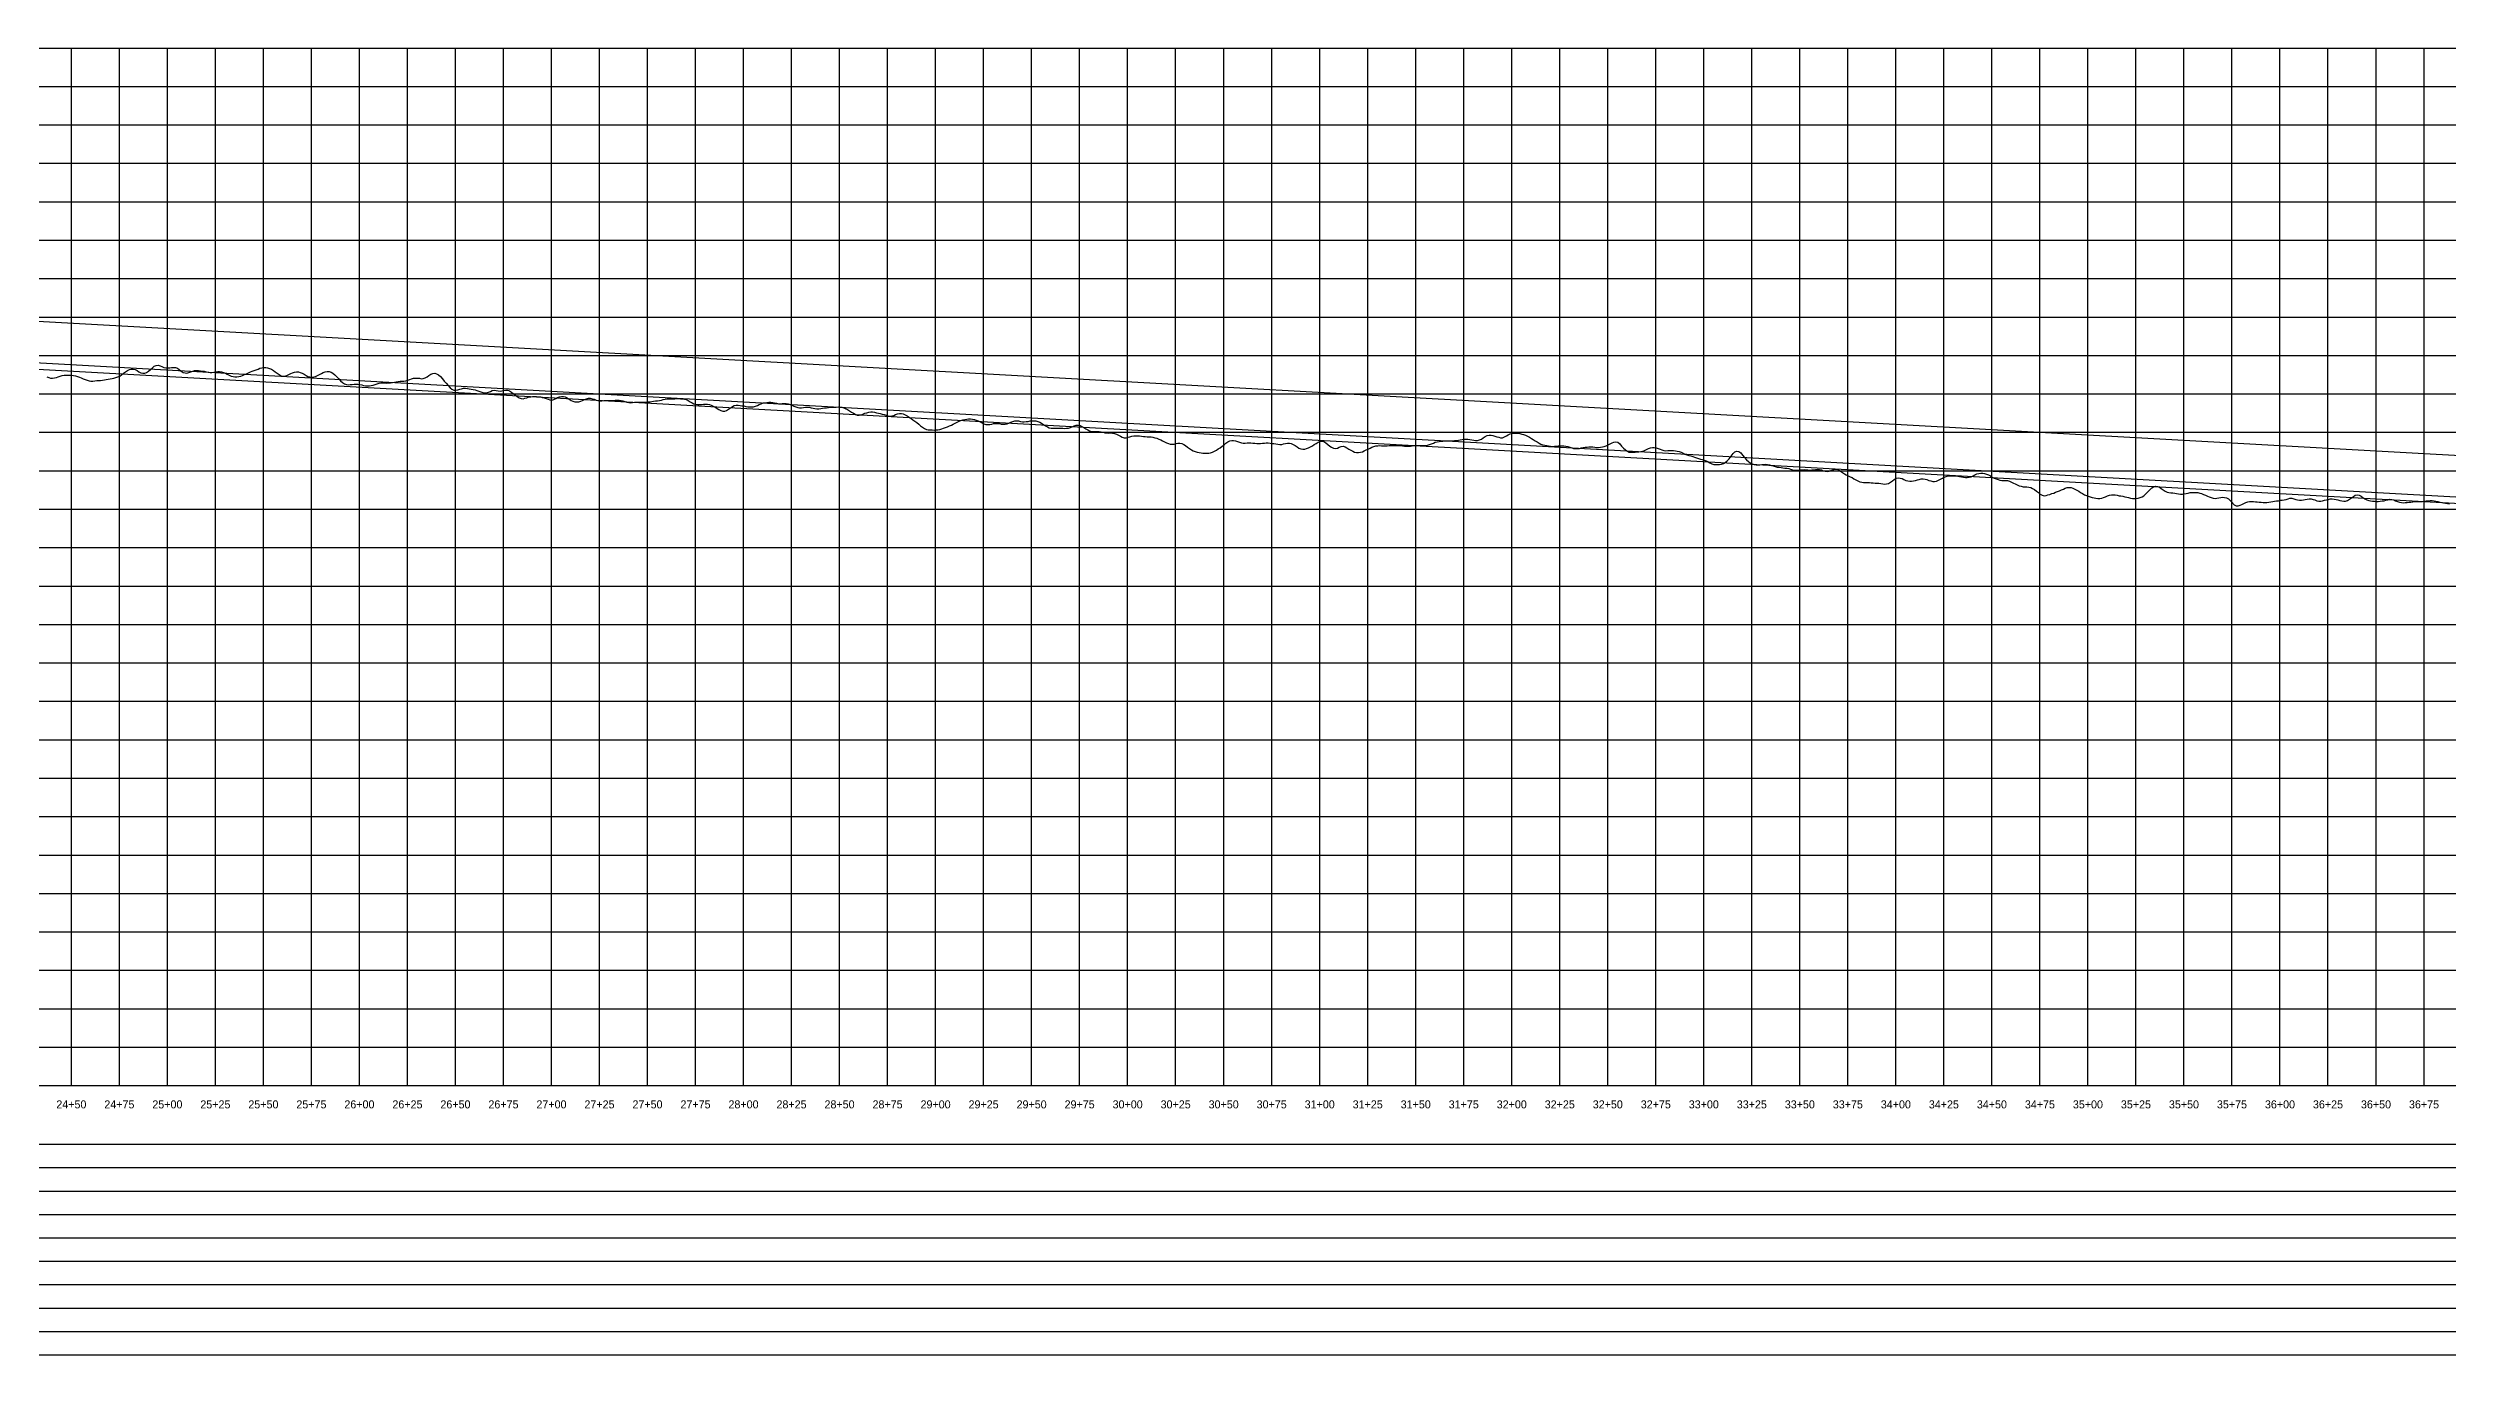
# Model space of a CAD drawing. Extents: x -64 to 9953, y -140 to 549.
# Drawn here: x 2438 to 3687, y -140 to 540 of the extents above; entities that cross this region are included whole.
import ezdxf
from ezdxf.enums import TextEntityAlignment as Align

# ---------------------------------------------------------------- set-up
doc = ezdxf.new("R2010")
doc.units = 0
for name, color, linetype in [('Annotation_Table', 254, 'Continuous'), ('Crown', 7, 'Continuous'), ('Grid', 254, 'Continuous'), ('Grid_Text', 7, 'Continuous'), ('Ground_Elevation', 3, 'Continuous'), ('Hydraulic_Grade', 5, 'Continuous'), ('Invert', 7, 'Continuous')]:
    doc.layers.add(name, color=color, linetype=linetype)

msp = doc.modelspace()

# ---------------------------------------------------------------- linework, layer by layer
at = {"layer": 'Annotation_Table', "color": 254}
for points in [[(-25, -30.5), (9925, -30.5)], [(-25, -42.7), (9925, -42.7)], [(-25, -54.9), (9925, -54.9)], [(-25, -67.1), (9925, -67.1)], [(-25, -79.2), (9925, -79.2)], [(-25, -91.4), (9925, -91.4)], [(-25, -103.6), (9925, -103.6)], [(-25, -115.8), (9925, -115.8)], [(-25, -128), (9925, -128)], [(-25, -140.2), (9925, -140.2)]]:
    msp.add_lwpolyline(points, dxfattribs=at)
at = {"layer": 'Crown', "color": 0}
msp.add_lwpolyline([(0, 532.6), (4767.6, 268.5)], dxfattribs=at)
at = {"layer": 'Grid', "color": 254}
for points in [[(-25, 540), (9925, 540)], [(2450, 0), (2450, 540)], [(2475, 0), (2475, 540)], [(2500, 0), (2500, 540)], [(2525, 0), (2525, 540)], [(2550, 0), (2550, 540)], [(2575, 0), (2575, 540)], [(2600, 0), (2600, 540)], [(2625, 0), (2625, 540)], [(2650, 0), (2650, 540)], [(2675, 0), (2675, 540)], [(2700, 0), (2700, 540)], [(2725, 0), (2725, 540)], [(2750, 0), (2750, 540)], [(2775, 0), (2775, 540)], [(2800, 0), (2800, 540)], [(2825, 0), (2825, 540)], [(2850, 0), (2850, 540)], [(2875, 0), (2875, 540)], [(2900, 0), (2900, 540)], [(2925, 0), (2925, 540)], [(2950, 0), (2950, 540)], [(2975, 0), (2975, 540)], [(3000, 0), (3000, 540)], [(3025, 0), (3025, 540)], [(3050, 0), (3050, 540)], [(3075, 0), (3075, 540)], [(3100, 0), (3100, 540)], [(3125, 0), (3125, 540)], [(3150, 0), (3150, 540)], [(3175, 0), (3175, 540)], [(3200, 0), (3200, 540)], [(3225, 0), (3225, 540)], [(3250, 0), (3250, 540)], [(3275, 0), (3275, 540)], [(3300, 0), (3300, 540)], [(3325, 0), (3325, 540)], [(3350, 0), (3350, 540)], [(3375, 0), (3375, 540)], [(3400, 0), (3400, 540)], [(3425, 0), (3425, 540)], [(3450, 0), (3450, 540)], [(3475, 0), (3475, 540)], [(3500, 0), (3500, 540)], [(3525, 0), (3525, 540)], [(3550, 0), (3550, 540)], [(3575, 0), (3575, 540)], [(3600, 0), (3600, 540)], [(3625, 0), (3625, 540)], [(3650, 0), (3650, 540)], [(3675, 0), (3675, 540)], [(-25, 520), (9925, 520)], [(-25, 500), (9925, 500)], [(-25, 480), (9925, 480)], [(-25, 460), (9925, 460)], [(-25, 440), (9925, 440)], [(-25, 420), (9925, 420)], [(-25, 400), (9925, 400)], [(-25, 380), (9925, 380)], [(-25, 360), (9925, 360)], [(-25, 340), (9925, 340)], [(-25, 320), (9925, 320)], [(-25, 300), (9925, 300)], [(-25, 280), (9925, 280)], [(-25, 260), (9925, 260)], [(-25, 240), (9925, 240)], [(-25, 220), (9925, 220)], [(-25, 200), (9925, 200)], [(-25, 180), (9925, 180)], [(-25, 160), (9925, 160)], [(-25, 140), (9925, 140)], [(-25, 120), (9925, 120)], [(-25, 100), (9925, 100)], [(-25, 80), (9925, 80)], [(-25, 60), (9925, 60)], [(-25, 40), (9925, 40)], [(-25, 20), (9925, 20)], [(-25, 0), (9925, 0)]]:
    msp.add_lwpolyline(points, dxfattribs=at)
at = {"layer": 'Ground_Elevation', "color": 3}
msp.add_lwpolyline([(2437.2, 368.8), (2438.2, 368.5), (2439.2, 368.2), (2440.2, 368.1), (2441.2, 368.3), (2442.2, 368.6), (2443.2, 368.9), (2444.2, 369.2), (2445.2, 369.5), (2446.2, 369.7), (2447.2, 369.8), (2448.2, 369.8), (2449.2, 369.7), (2450.2, 369.7), (2451.2, 369.6), (2452.2, 369.4), (2453.2, 369.1), (2454.2, 368.7), (2455.2, 368.3), (2456.2, 367.9), (2457.2, 367.5), (2458.2, 367.1), (2459.2, 366.8), (2460.2, 366.7), (2461.2, 366.7), (2462.2, 366.8), (2463.2, 366.9), (2464.2, 366.9), (2465.2, 367), (2466.2, 367.1), (2467.2, 367.3), (2468.2, 367.5), (2469.2, 367.7), (2470.2, 367.9), (2471.2, 368), (2472.2, 368.2), (2473.2, 368.5), (2474.2, 368.8), (2475.2, 369.2), (2476.2, 369.9), (2477.2, 370.7), (2478.2, 371.5), (2479.2, 372.2), (2480.2, 372.7), (2481.2, 372.9), (2482.2, 372.9), (2483.2, 372.6), (2484.2, 372.1), (2485.2, 371.5), (2486.2, 371), (2487.2, 370.7), (2488.2, 370.8), (2489.2, 371.1), (2490.2, 371.8), (2491.2, 372.7), (2492.2, 373.6), (2493.2, 374.4), (2494.2, 374.8), (2495.2, 374.9), (2496.2, 374.6), (2497.2, 374.2), (2498.2, 373.8), (2499.2, 373.6), (2500.2, 373.5), (2501.2, 373.5), (2502.2, 373.7), (2503.2, 373.8), (2504.2, 373.7), (2505.2, 373.3), (2506.2, 372.7), (2507.2, 371.9), (2508.2, 371.2), (2509.2, 370.9), (2510.2, 370.8), (2511.2, 371.1), (2512.2, 371.5), (2513.2, 371.9), (2514.2, 372.2), (2515.2, 372.2), (2516.2, 372.2), (2517.2, 372), (2518.2, 371.9), (2519.2, 371.8), (2520.2, 371.5), (2521.2, 371.3), (2522.2, 371.2), (2523.2, 371.2), (2524.2, 371.3), (2525.2, 371.4), (2526.2, 371.6), (2527.2, 371.7), (2528.2, 371.5), (2529.2, 371.2), (2530.2, 370.8), (2531.2, 370.2), (2532.2, 369.7), (2533.2, 369.3), (2534.2, 369), (2535.2, 368.8), (2536.2, 368.8), (2537.2, 369), (2538.2, 369.2), (2539.2, 369.6), (2540.2, 370), (2541.2, 370.5), (2542.2, 371), (2543.2, 371.4), (2544.2, 371.8), (2545.2, 372.1), (2546.2, 372.5), (2547.2, 372.9), (2548.2, 373.3), (2549.2, 373.6), (2550.2, 373.7), (2551.2, 373.7), (2552.2, 373.5), (2553.2, 373.2), (2554.2, 372.8), (2555.2, 372.1), (2556.2, 371.4), (2557.2, 370.7), (2558.2, 370), (2559.2, 369.4), (2560.2, 369.2), (2561.2, 369.2), (2562.2, 369.5), (2563.2, 370), (2564.2, 370.6), (2565.2, 371), (2566.2, 371.3), (2567.2, 371.5), (2568.2, 371.5), (2569.2, 371.2), (2570.2, 370.7), (2571.2, 370.2), (2572.2, 369.6), (2573.2, 369.1), (2574.2, 368.8), (2575.2, 368.7), (2576.2, 368.8), (2577.2, 369.1), (2578.2, 369.5), (2579.2, 370.1), (2580.2, 370.6), (2581.2, 371.1), (2582.2, 371.5), (2583.2, 371.6), (2584.2, 371.6), (2585.2, 371.3), (2586.2, 370.7), (2587.2, 369.9), (2588.2, 368.9), (2589.2, 367.8), (2590.2, 366.8), (2591.2, 365.9), (2592.2, 365.3), (2593.2, 364.9), (2594.2, 364.7), (2595.2, 364.8), (2596.2, 364.9), (2597.2, 365.1), (2598.2, 365.1), (2599.2, 365), (2600.2, 364.8), (2601.2, 364.7), (2602.2, 364.4), (2603.2, 364.2), (2604.2, 364.1), (2605.2, 364.1), (2606.2, 364.3), (2607.2, 364.5), (2608.2, 364.9), (2609.2, 365.3), (2610.2, 365.6), (2611.2, 365.8), (2612.2, 365.8), (2613.2, 365.7), (2614.2, 365.6), (2615.2, 365.7), (2616.2, 365.7), (2617.2, 365.9), (2618.2, 366.1), (2619.2, 366.3), (2620.2, 366.5), (2621.2, 366.6), (2622.2, 366.6), (2623.2, 366.7), (2624.2, 366.8), (2625.2, 367.1), (2626.2, 367.5), (2627.2, 367.8), (2628.2, 368.1), (2629.2, 368.2), (2630.2, 368.2), (2631.2, 368.1), (2632.2, 367.9), (2633.2, 368), (2634.2, 368.3), (2635.2, 368.8), (2636.2, 369.5), (2637.2, 370.2), (2638.2, 370.6), (2639.2, 370.8), (2640.2, 370.5), (2641.2, 369.9), (2642.2, 369), (2643.2, 367.9), (2644.2, 366.7), (2645.2, 365.5), (2646.2, 364.3), (2647.2, 363.2), (2648.2, 362.4), (2649.2, 362), (2650.2, 361.9), (2651.2, 362.1), (2652.2, 362.4), (2653.2, 362.7), (2654.2, 362.9), (2655.2, 362.9), (2656.2, 362.8), (2657.2, 362.7), (2658.2, 362.5), (2659.2, 362.3), (2660.2, 362.1), (2661.2, 361.8), (2662.2, 361.4), (2663.2, 361.1), (2664.2, 360.8), (2665.2, 360.6), (2666.2, 360.6), (2667.2, 360.9), (2668.2, 361.3), (2669.2, 361.7), (2670.2, 361.9), (2671.2, 361.8), (2672.2, 361.5), (2673.2, 361.4), (2674.2, 361.5), (2675.2, 361.8), (2676.2, 362), (2677.2, 361.9), (2678.2, 361.6), (2679.2, 360.9), (2680.2, 360.1), (2681.2, 359.3), (2682.2, 358.6), (2683.2, 358), (2684.2, 357.6), (2685.2, 357.5), (2686.2, 357.7), (2687.2, 358), (2688.2, 358.4), (2689.2, 358.5), (2690.2, 358.6), (2691.2, 358.6), (2692.2, 358.6), (2693.2, 358.5), (2694.2, 358.4), (2695.2, 358.2), (2696.2, 358), (2697.2, 357.6), (2698.2, 357.2), (2699.2, 356.9), (2700.2, 356.8), (2701.2, 357.1), (2702.2, 357.6), (2703.2, 358.1), (2704.2, 358.5), (2705.2, 358.7), (2706.2, 358.7), (2707.2, 358.4), (2708.2, 357.9), (2709.2, 357.2), (2710.2, 356.6), (2711.2, 356.2), (2712.2, 355.9), (2713.2, 355.8), (2714.2, 355.9), (2715.2, 356.2), (2716.2, 356.6), (2717.2, 357), (2718.2, 357.4), (2719.2, 357.7), (2720.2, 357.8), (2721.2, 357.5), (2722.2, 357.2), (2723.2, 356.8), (2724.2, 356.5), (2725.2, 356.4), (2726.2, 356.4), (2727.2, 356.5), (2728.2, 356.6), (2729.2, 356.6), (2730.2, 356.5), (2731.2, 356.5), (2732.2, 356.6), (2733.2, 356.7), (2734.2, 356.8), (2735.2, 356.7), (2736.2, 356.5), (2737.2, 356.3), (2738.2, 356), (2739.2, 355.7), (2740.2, 355.5), (2741.2, 355.4), (2742.2, 355.5), (2743.2, 355.6), (2744.2, 355.6), (2745.2, 355.7), (2746.2, 355.6), (2747.2, 355.6), (2748.2, 355.7), (2749.2, 355.7), (2750.2, 355.8), (2751.2, 355.9), (2752.2, 356.1), (2753.2, 356.2), (2754.2, 356.3), (2755.2, 356.4), (2756.2, 356.6), (2757.2, 356.8), (2758.2, 357.1), (2759.2, 357.3), (2760.2, 357.4), (2761.2, 357.5), (2762.2, 357.5), (2763.2, 357.5), (2764.2, 357.5), (2765.2, 357.6), (2766.2, 357.6), (2767.2, 357.5), (2768.2, 357.5), (2769.2, 357.3), (2770.2, 357), (2771.2, 356.5), (2772.2, 355.9), (2773.2, 355.4), (2774.2, 354.9), (2775.2, 354.6), (2776.2, 354.4), (2777.2, 354.4), (2778.2, 354.5), (2779.2, 354.7), (2780.2, 354.7), (2781.2, 354.7), (2782.2, 354.4), (2783.2, 354.1), (2784.2, 353.6), (2785.2, 353), (2786.2, 352.4), (2787.2, 351.8), (2788.2, 351.3), (2789.2, 351), (2790.2, 351), (2791.2, 351.4), (2792.2, 352), (2793.2, 352.8), (2794.2, 353.4), (2795.2, 353.9), (2796.2, 354.1), (2797.2, 354.1), (2798.2, 354), (2799.2, 353.8), (2800.2, 353.7), (2801.2, 353.4), (2802.2, 353.3), (2803.2, 353.2), (2804.2, 353.2), (2805.2, 353.3), (2806.2, 353.6), (2807.2, 354), (2808.2, 354.5), (2809.2, 354.9), (2810.2, 355.3), (2811.2, 355.4), (2812.2, 355.5), (2813.2, 355.6), (2814.2, 355.6), (2815.2, 355.5), (2816.2, 355.3), (2817.2, 355.1), (2818.2, 354.9), (2819.2, 354.9), (2820.2, 355), (2821.2, 355), (2822.2, 355), (2823.2, 354.8), (2824.2, 354.5), (2825.2, 354.1), (2826.2, 353.6), (2827.2, 353.2), (2828.2, 352.9), (2829.2, 352.7), (2830.2, 352.8), (2831.2, 352.9), (2832.2, 353.1), (2833.2, 353.1), (2834.2, 353), (2835.2, 352.8), (2836.2, 352.6), (2837.2, 352.4), (2838.2, 352.2), (2839.2, 352.3), (2840.2, 352.4), (2841.2, 352.5), (2842.2, 352.7), (2843.2, 352.8), (2844.2, 352.9), (2845.2, 353), (2846.2, 353), (2847.2, 353), (2848.2, 353.1), (2849.2, 353.2), (2850.2, 353.1), (2851.2, 353), (2852.2, 352.7), (2853.2, 352.3), (2854.2, 351.8), (2855.2, 351.1), (2856.2, 350.5), (2857.2, 349.9), (2858.2, 349.4), (2859.2, 349), (2860.2, 348.9), (2861.2, 349.1), (2862.2, 349.5), (2863.2, 349.9), (2864.2, 350.2), (2865.2, 350.4), (2866.2, 350.6), (2867.2, 350.6), (2868.2, 350.4), (2869.2, 350.2), (2870.2, 349.9), (2871.2, 349.7), (2872.2, 349.5), (2873.2, 349.2), (2874.2, 348.9), (2875.2, 348.6), (2876.2, 348.4), (2877.2, 348.5), (2878.2, 348.8), (2879.2, 349.2), (2880.2, 349.6), (2881.2, 349.8), (2882.2, 349.8), (2883.2, 349.6), (2884.2, 349.1), (2885.2, 348.5), (2886.2, 347.8), (2887.2, 347.2), (2888.2, 346.5), (2889.2, 345.8), (2890.2, 345.1), (2891.2, 344.3), (2892.2, 343.4), (2893.2, 342.6), (2894.2, 341.9), (2895.2, 341.4), (2896.2, 341.2), (2897.2, 341.2), (2898.2, 341.2), (2899.2, 341.1), (2900.2, 341.2), (2901.2, 341.2), (2902.2, 341.5), (2903.2, 341.8), (2904.2, 342.1), (2905.2, 342.5), (2906.2, 342.9), (2907.2, 343.4), (2908.2, 343.8), (2909.2, 344.3), (2910.2, 344.7), (2911.2, 345.3), (2912.2, 345.8), (2913.2, 346.2), (2914.2, 346.5), (2915.2, 346.6), (2916.2, 346.8), (2917.2, 347), (2918.2, 347), (2919.2, 346.9), (2920.2, 346.7), (2921.2, 346.4), (2922.2, 346), (2923.2, 345.5), (2924.2, 344.9), (2925.2, 344.4), (2926.2, 344.1), (2927.2, 344), (2928.2, 344.1), (2929.2, 344.3), (2930.2, 344.5), (2931.2, 344.6), (2932.2, 344.6), (2933.2, 344.5), (2934.2, 344.3), (2935.2, 344.2), (2936.2, 344.2), (2937.2, 344.4), (2938.2, 344.8), (2939.2, 345.2), (2940.2, 345.6), (2941.2, 345.9), (2942.2, 345.9), (2943.2, 345.9), (2944.2, 345.6), (2945.2, 345.5), (2946.2, 345.4), (2947.2, 345.6), (2948.2, 345.7), (2949.2, 345.9), (2950.2, 346), (2951.2, 346), (2952.2, 345.9), (2953.2, 345.6), (2954.2, 345.2), (2955.2, 344.7), (2956.2, 344.1), (2957.2, 343.4), (2958.2, 342.8), (2959.2, 342.4), (2960.2, 342.2), (2961.2, 342.1), (2962.2, 342.1), (2963.2, 342.2), (2964.2, 342.2), (2965.2, 342.2), (2966.2, 342.1), (2967.2, 342), (2968.2, 342.1), (2969.2, 342.2), (2970.2, 342.5), (2971.2, 342.9), (2972.2, 343.3), (2973.2, 343.7), (2974.2, 343.7), (2975.2, 343.5), (2976.2, 343.1), (2977.2, 342.5), (2978.2, 341.8), (2979.2, 341.2), (2980.2, 340.8), (2981.2, 340.5), (2982.2, 340.4), (2983.2, 340.4), (2984.2, 340.4), (2985.2, 340.4), (2986.2, 340.2), (2987.2, 340), (2988.2, 339.8), (2989.2, 339.7), (2990.2, 339.6), (2991.2, 339.7), (2992.2, 339.6), (2993.2, 339.4), (2994.2, 339), (2995.2, 338.5), (2996.2, 338), (2997.2, 337.5), (2998.2, 337.2), (2999.2, 337.2), (3000.2, 337.4), (3001.2, 337.7), (3002.2, 338), (3003.2, 338.1), (3004.2, 338.2), (3005.2, 338.2), (3006.2, 338.1), (3007.2, 338), (3008.2, 337.9), (3009.2, 337.8), (3010.2, 337.7), (3011.2, 337.6), (3012.2, 337.6), (3013.2, 337.4), (3014.2, 337.2), (3015.2, 336.9), (3016.2, 336.5), (3017.2, 336), (3018.2, 335.5), (3019.2, 335), (3020.2, 334.5), (3021.2, 334.1), (3022.2, 333.9), (3023.2, 333.8), (3024.2, 333.9), (3025.2, 334.1), (3026.2, 334.4), (3027.2, 334.4), (3028.2, 334.2), (3029.2, 333.7), (3030.2, 333.1), (3031.2, 332.3), (3032.2, 331.6), (3033.2, 330.9), (3034.2, 330.4), (3035.2, 330), (3036.2, 329.7), (3037.2, 329.5), (3038.2, 329.3), (3039.2, 329.2), (3040.2, 329.1), (3041.2, 329.1), (3042.2, 329.2), (3043.2, 329.4), (3044.2, 329.7), (3045.2, 330.1), (3046.2, 330.7), (3047.2, 331.4), (3048.2, 332), (3049.2, 332.7), (3050.2, 333.5), (3051.2, 334.3), (3052.2, 335), (3053.2, 335.6), (3054.2, 335.8), (3055.2, 335.7), (3056.2, 335.6), (3057.2, 335.3), (3058.2, 334.9), (3059.2, 334.5), (3060.2, 334.3), (3061.2, 334.4), (3062.2, 334.6), (3063.2, 334.6), (3064.2, 334.5), (3065.2, 334.4), (3066.2, 334.3), (3067.2, 334.2), (3068.2, 334.1), (3069.2, 334.1), (3070.2, 334.3), (3071.2, 334.4), (3072.2, 334.5), (3073.2, 334.5), (3074.2, 334.4), (3075.2, 334.2), (3076.2, 334.1), (3077.2, 334), (3078.2, 333.8), (3079.2, 333.7), (3080.2, 333.7), (3081.2, 334), (3082.2, 334.2), (3083.2, 334.4), (3084.2, 334.4), (3085.2, 334.2), (3086.2, 333.7), (3087.2, 333.1), (3088.2, 332.4), (3089.2, 331.8), (3090.2, 331.4), (3091.2, 331.3), (3092.2, 331.3), (3093.2, 331.5), (3094.2, 331.9), (3095.2, 332.4), (3096.2, 333), (3097.2, 333.6), (3098.2, 334.2), (3099.2, 334.8), (3100.2, 335.2), (3101.2, 335.4), (3102.2, 335.2), (3103.2, 334.5), (3104.2, 333.6), (3105.2, 332.8), (3106.2, 332.2), (3107.2, 331.8), (3108.2, 331.6), (3109.2, 331.8), (3110.2, 332.2), (3111.2, 332.6), (3112.2, 332.7), (3113.2, 332.4), (3114.2, 331.9), (3115.2, 331.3), (3116.2, 330.7), (3117.2, 330.1), (3118.2, 329.7), (3119.2, 329.5), (3120.2, 329.5), (3121.2, 329.6), (3122.2, 329.9), (3123.2, 330.3), (3124.2, 330.8), (3125.2, 331.3), (3126.2, 331.8), (3127.2, 332.3), (3128.2, 332.6), (3129.2, 332.9), (3130.2, 333), (3131.2, 333.1), (3132.2, 333), (3133.2, 333), (3134.2, 333), (3135.2, 333), (3136.2, 333.1), (3137.2, 333.2), (3138.2, 333.2), (3139.2, 333.2), (3140.2, 333.2), (3141.2, 333.2), (3142.2, 333.1), (3143.2, 332.9), (3144.2, 332.8), (3145.2, 332.7), (3146.2, 332.8), (3147.2, 332.8), (3148.2, 333), (3149.2, 333.1), (3150.2, 333.2), (3151.2, 333.2), (3152.2, 333.1), (3153.2, 333.1), (3154.2, 333.1), (3155.2, 333.1), (3156.2, 333.3), (3157.2, 333.6), (3158.2, 334), (3159.2, 334.4), (3160.2, 334.8), (3161.2, 335.1), (3162.2, 335.3), (3163.2, 335.4), (3164.2, 335.4), (3165.2, 335.5), (3166.2, 335.5), (3167.2, 335.5), (3168.2, 335.5), (3169.2, 335.6), (3170.2, 335.7), (3171.2, 335.8), (3172.2, 335.9), (3173.2, 336.1), (3174.2, 336.3), (3175.2, 336.5), (3176.2, 336.5), (3177.2, 336.4), (3178.2, 336.2), (3179.2, 336), (3180.2, 335.9), (3181.2, 335.8), (3182.2, 335.8), (3183.2, 336), (3184.2, 336.5), (3185.2, 337.1), (3186.2, 337.8), (3187.2, 338.4), (3188.2, 338.5), (3189.2, 338.5), (3190.2, 338.3), (3191.2, 338), (3192.2, 337.7), (3193.2, 337.4), (3194.2, 337.2), (3195.2, 337.2), (3196.2, 337.6), (3197.2, 338.1), (3198.2, 338.7), (3199.2, 339.2), (3200.2, 339.4), (3201.2, 339.5), (3202.2, 339.6), (3203.2, 339.6), (3204.2, 339.4), (3205.2, 339.1), (3206.2, 338.8), (3207.2, 338.5), (3208.2, 338), (3209.2, 337.4), (3210.2, 336.8), (3211.2, 336.2), (3212.2, 335.6), (3213.2, 335), (3214.2, 334.4), (3215.2, 333.9), (3216.2, 333.5), (3217.2, 333.3), (3218.2, 333.1), (3219.2, 332.9), (3220.2, 332.7), (3221.2, 332.6), (3222.2, 332.7), (3223.2, 332.8), (3224.2, 332.9), (3225.2, 332.9), (3226.2, 333), (3227.2, 332.9), (3228.2, 332.8), (3229.2, 332.6), (3230.2, 332.2), (3231.2, 331.9), (3232.2, 331.6), (3233.2, 331.5), (3234.2, 331.5), (3235.2, 331.6), (3236.2, 331.9), (3237.2, 332.1), (3238.2, 332.2), (3239.2, 332.3), (3240.2, 332.4), (3241.2, 332.5), (3242.2, 332.4), (3243.2, 332.2), (3244.2, 332.1), (3245.2, 332.1), (3246.2, 332.2), (3247.2, 332.4), (3248.2, 332.6), (3249.2, 333), (3250.2, 333.5), (3251.2, 334), (3252.2, 334.5), (3253.2, 334.9), (3254.2, 335.1), (3255.2, 334.8), (3256.2, 334), (3257.2, 332.8), (3258.2, 331.7), (3259.2, 330.8), (3260.2, 330.1), (3261.2, 329.7), (3262.2, 329.6), (3263.2, 329.6), (3264.2, 329.7), (3265.2, 329.8), (3266.2, 329.9), (3267.2, 330), (3268.2, 330.2), (3269.2, 330.6), (3270.2, 331), (3271.2, 331.5), (3272.2, 331.9), (3273.2, 332.1), (3274.2, 332.1), (3275.2, 331.9), (3276.2, 331.6), (3277.2, 331.2), (3278.2, 330.8), (3279.2, 330.5), (3280.2, 330.4), (3281.2, 330.5), (3282.2, 330.6), (3283.2, 330.6), (3284.2, 330.5), (3285.2, 330.4), (3286.2, 330.2), (3287.2, 330), (3288.2, 329.6), (3289.2, 329.2), (3290.2, 328.7), (3291.2, 328.3), (3292.2, 328), (3293.2, 327.7), (3294.2, 327.4), (3295.2, 327), (3296.2, 326.7), (3297.2, 326.4), (3298.2, 326.1), (3299.2, 325.8), (3300.2, 325.5), (3301.2, 325.1), (3302.2, 324.6), (3303.2, 324.1), (3304.2, 323.6), (3305.2, 323.3), (3306.2, 323.2), (3307.2, 323.3), (3308.2, 323.3), (3309.2, 323.4), (3310.2, 323.7), (3311.2, 324.2), (3312.2, 325.1), (3313.2, 326.2), (3314.2, 327.6), (3315.2, 328.9), (3316.2, 329.8), (3317.2, 330.2), (3318.2, 330), (3319.2, 329.4), (3320.2, 328.1), (3321.2, 326.8), (3322.2, 325.7), (3323.2, 324.8), (3324.2, 324.1), (3325.2, 323.6), (3326.2, 323.2), (3327.2, 323.1), (3328.2, 323.1), (3329.2, 323.1), (3330.2, 323.3), (3331.2, 323.3), (3332.2, 323.4), (3333.2, 323.3), (3334.2, 323.1), (3335.2, 322.8), (3336.2, 322.5), (3337.2, 322.2), (3338.2, 321.9), (3339.2, 321.8), (3340.2, 321.6), (3341.2, 321.5), (3342.2, 321.4), (3343.2, 321.3), (3344.2, 321.1), (3345.2, 320.8), (3346.2, 320.5), (3347.2, 320.3), (3348.2, 320.3), (3349.2, 320.3), (3350.2, 320.4), (3351.2, 320.5), (3352.2, 320.6), (3353.2, 320.5), (3354.2, 320.4), (3355.2, 320.3), (3356.2, 320.4), (3357.2, 320.5), (3358.2, 320.7), (3359.2, 320.7), (3360.2, 320.6), (3361.2, 320.4), (3362.2, 320), (3363.2, 319.7), (3364.2, 319.6), (3365.2, 319.7), (3366.2, 320.1), (3367.2, 320.5), (3368.2, 320.8), (3369.2, 320.8), (3370.2, 320.4), (3371.2, 319.7), (3372.2, 319), (3373.2, 318.4), (3374.2, 317.9), (3375.2, 317.4), (3376.2, 316.9), (3377.2, 316.4), (3378.2, 315.8), (3379.2, 315.3), (3380.2, 314.8), (3381.2, 314.3), (3382.2, 314.1), (3383.2, 313.9), (3384.2, 313.9), (3385.2, 313.8), (3386.2, 313.8), (3387.2, 313.7), (3388.2, 313.7), (3389.2, 313.6), (3390.2, 313.6), (3391.2, 313.5), (3392.2, 313.4), (3393.2, 313.2), (3394.2, 313), (3395.2, 313.1), (3396.2, 313.4), (3397.2, 314), (3398.2, 314.8), (3399.2, 315.5), (3400.2, 316.1), (3401.2, 316.3), (3402.2, 316.2), (3403.2, 315.9), (3404.2, 315.5), (3405.2, 315), (3406.2, 314.7), (3407.2, 314.5), (3408.2, 314.5), (3409.2, 314.7), (3410.2, 314.9), (3411.2, 315.2), (3412.2, 315.5), (3413.2, 315.7), (3414.2, 315.7), (3415.2, 315.6), (3416.2, 315.4), (3417.2, 315), (3418.2, 314.7), (3419.2, 314.4), (3420.2, 314.4), (3421.2, 314.6), (3422.2, 315.1), (3423.2, 315.6), (3424.2, 316.2), (3425.2, 316.7), (3426.2, 317), (3427.2, 317.3), (3428.2, 317.4), (3429.2, 317.4), (3430.2, 317.4), (3431.2, 317.3), (3432.2, 317.2), (3433.2, 317), (3434.2, 316.8), (3435.2, 316.6), (3436.2, 316.5), (3437.2, 316.5), (3438.2, 316.7), (3439.2, 316.9), (3440.2, 317.3), (3441.2, 317.8), (3442.2, 318.3), (3443.2, 318.6), (3444.2, 318.8), (3445.2, 318.7), (3446.2, 318.5), (3447.2, 318.2), (3448.2, 317.8), (3449.2, 317.3), (3450.2, 316.7), (3451.2, 316.1), (3452.2, 315.7), (3453.2, 315.4), (3454.2, 315.1), (3455.2, 315), (3456.2, 314.9), (3457.2, 314.9), (3458.2, 314.9), (3459.2, 314.6), (3460.2, 314.1), (3461.2, 313.6), (3462.2, 313.1), (3463.2, 312.6), (3464.2, 312.2), (3465.2, 311.9), (3466.2, 311.7), (3467.2, 311.6), (3468.2, 311.6), (3469.2, 311.5), (3470.2, 311.2), (3471.2, 310.8), (3472.2, 310.2), (3473.2, 309.4), (3474.2, 308.6), (3475.2, 307.8), (3476.2, 307.3), (3477.2, 307), (3478.2, 307.1), (3479.2, 307.4), (3480.2, 307.7), (3481.2, 308.1), (3482.2, 308.4), (3483.2, 308.8), (3484.2, 309.2), (3485.2, 309.5), (3486.2, 310), (3487.2, 310.4), (3488.2, 310.9), (3489.2, 311.2), (3490.2, 311.3), (3491.2, 311.2), (3492.2, 310.9), (3493.2, 310.4), (3494.2, 309.9), (3495.2, 309.3), (3496.2, 308.7), (3497.2, 308.1), (3498.2, 307.5), (3499.2, 307.1), (3500.2, 306.8), (3501.2, 306.5), (3502.2, 306.1), (3503.2, 305.9), (3504.2, 305.7), (3505.2, 305.6), (3506.2, 305.6), (3507.2, 305.8), (3508.2, 306.1), (3509.2, 306.5), (3510.2, 306.9), (3511.2, 307.2), (3512.2, 307.4), (3513.2, 307.4), (3514.2, 307.4), (3515.2, 307.2), (3516.2, 307), (3517.2, 306.9), (3518.2, 306.7), (3519.2, 306.5), (3520.2, 306.2), (3521.2, 306), (3522.2, 305.8), (3523.2, 305.6), (3524.2, 305.5), (3525.2, 305.5), (3526.2, 305.7), (3527.2, 306), (3528.2, 306.4), (3529.2, 307), (3530.2, 307.9), (3531.2, 309), (3532.2, 310.1), (3533.2, 311.1), (3534.2, 311.7), (3535.2, 312), (3536.2, 311.8), (3537.2, 311.4), (3538.2, 310.7), (3539.2, 310), (3540.2, 309.3), (3541.2, 308.9), (3542.2, 308.6), (3543.2, 308.5), (3544.2, 308.5), (3545.2, 308.4), (3546.2, 308.2), (3547.2, 308), (3548.2, 307.8), (3549.2, 307.8), (3550.2, 307.9), (3551.2, 308.1), (3552.2, 308.3), (3553.2, 308.6), (3554.2, 308.7), (3555.2, 308.7), (3556.2, 308.7), (3557.2, 308.6), (3558.2, 308.4), (3559.2, 308.1), (3560.2, 307.7), (3561.2, 307.2), (3562.2, 306.8), (3563.2, 306.4), (3564.2, 306), (3565.2, 305.7), (3566.2, 305.6), (3567.2, 305.7), (3568.2, 305.9), (3569.2, 306.1), (3570.2, 306.2), (3571.2, 306.1), (3572.2, 305.9), (3573.2, 305.3), (3574.2, 304.3), (3575.2, 303.2), (3576.2, 302.2), (3577.2, 301.8), (3578.2, 301.8), (3579.2, 302), (3580.2, 302.4), (3581.2, 303), (3582.2, 303.5), (3583.2, 303.8), (3584.2, 303.9), (3585.2, 303.9), (3586.2, 303.9), (3587.2, 303.8), (3588.2, 303.8), (3589.2, 303.7), (3590.2, 303.6), (3591.2, 303.5), (3592.2, 303.4), (3593.2, 303.5), (3594.2, 303.6), (3595.2, 303.8), (3596.2, 304), (3597.2, 304.1), (3598.2, 304.3), (3599.2, 304.4), (3600.2, 304.6), (3601.2, 304.7), (3602.2, 304.9), (3603.2, 305.1), (3604.2, 305.4), (3605.2, 305.7), (3606.2, 305.7), (3607.2, 305.4), (3608.2, 305.1), (3609.2, 304.8), (3610.2, 304.6), (3611.2, 304.7), (3612.2, 304.8), (3613.2, 305.1), (3614.2, 305.2), (3615.2, 305.4), (3616.2, 305.3), (3617.2, 305.1), (3618.2, 304.8), (3619.2, 304.4), (3620.2, 304.2), (3621.2, 304.2), (3622.2, 304.4), (3623.2, 304.7), (3624.2, 304.9), (3625.2, 305.1), (3626.2, 305.3), (3627.2, 305.3), (3628.2, 305.2), (3629.2, 305), (3630.2, 304.8), (3631.2, 304.5), (3632.2, 304.3), (3633.2, 304.1), (3634.2, 304.2), (3635.2, 304.5), (3636.2, 305.2), (3637.2, 305.9), (3638.2, 306.6), (3639.2, 307.2), (3640.2, 307.5), (3641.2, 307.3), (3642.2, 306.8), (3643.2, 306.1), (3644.2, 305.3), (3645.2, 304.8), (3646.2, 304.5), (3647.2, 304.3), (3648.2, 304.2), (3649.2, 304.1), (3650.2, 304), (3651.2, 304), (3652.2, 304.2), (3653.2, 304.3), (3654.2, 304.4), (3655.2, 304.6), (3656.2, 304.9), (3657.2, 305.2), (3658.2, 305.1), (3659.2, 304.8), (3660.2, 304.3), (3661.2, 304), (3662.2, 303.6), (3663.2, 303.4), (3664.2, 303.3), (3665.2, 303.4), (3666.2, 303.4), (3667.2, 303.6), (3668.2, 303.7), (3669.2, 303.8), (3670.2, 303.9), (3671.2, 303.9), (3672.2, 303.9), (3673.2, 304), (3674.2, 304), (3675.2, 304.1), (3676.2, 304.3), (3677.2, 304.4), (3678.2, 304.5), (3679.2, 304.5), (3680.2, 304.4), (3681.2, 304.1), (3682.2, 303.9), (3683.2, 303.7), (3684.2, 303.5), (3685.2, 303.3), (3686.2, 303.1), (3687.2, 303), (3688.2, 302.8)], dxfattribs=at)
at = {"layer": 'Hydraulic_Grade', "color": 5}
msp.add_lwpolyline([(0, 511.2), (4767.6, 246.7)], dxfattribs=at)
at = {"layer": 'Invert', "color": 0}
msp.add_lwpolyline([(0, 507.6), (4767.6, 243.5)], dxfattribs=at)

# ---------------------------------------------------------------- texts
at = {"layer": 'Grid_Text', "color": 0}
for s, p in [('24+50', (2450, -7.7)), ('24+75', (2475, -7.7)), ('25+00', (2500, -7.7)), ('25+25', (2525, -7.7)), ('25+50', (2550, -7.7)), ('25+75', (2575, -7.7)), ('26+00', (2600, -7.7)), ('26+25', (2625, -7.7)), ('26+50', (2650, -7.7)), ('26+75', (2675, -7.7)), ('27+00', (2700, -7.7)), ('27+25', (2725, -7.7)), ('27+50', (2750, -7.7)), ('27+75', (2775, -7.7)), ('28+00', (2800, -7.7)), ('28+25', (2825, -7.7)), ('28+50', (2850, -7.7)), ('28+75', (2875, -7.7)), ('29+00', (2900, -7.7)), ('29+25', (2925, -7.7)), ('29+50', (2950, -7.7)), ('29+75', (2975, -7.7)), ('30+00', (3000, -7.7)), ('30+25', (3025, -7.7)), ('30+50', (3050, -7.7)), ('30+75', (3075, -7.7)), ('31+00', (3100, -7.7)), ('31+25', (3125, -7.7)), ('31+50', (3150, -7.7)), ('31+75', (3175, -7.7)), ('32+00', (3200, -7.7)), ('32+25', (3225, -7.7)), ('32+50', (3250, -7.7)), ('32+75', (3275, -7.7)), ('33+00', (3300, -7.7)), ('33+25', (3325, -7.7)), ('33+50', (3350, -7.7)), ('33+75', (3375, -7.7)), ('34+00', (3400, -7.7)), ('34+25', (3425, -7.7)), ('34+50', (3450, -7.7)), ('34+75', (3475, -7.7)), ('35+00', (3500, -7.7)), ('35+25', (3525, -7.7)), ('35+50', (3550, -7.7)), ('35+75', (3575, -7.7)), ('36+00', (3600, -7.7)), ('36+25', (3625, -7.7)), ('36+50', (3650, -7.7)), ('36+75', (3675, -7.7))]:
    msp.add_text(s, height=4.17, dxfattribs=at).set_placement(p, align=Align.TOP_CENTER)

doc.saveas('drawing.dxf')
